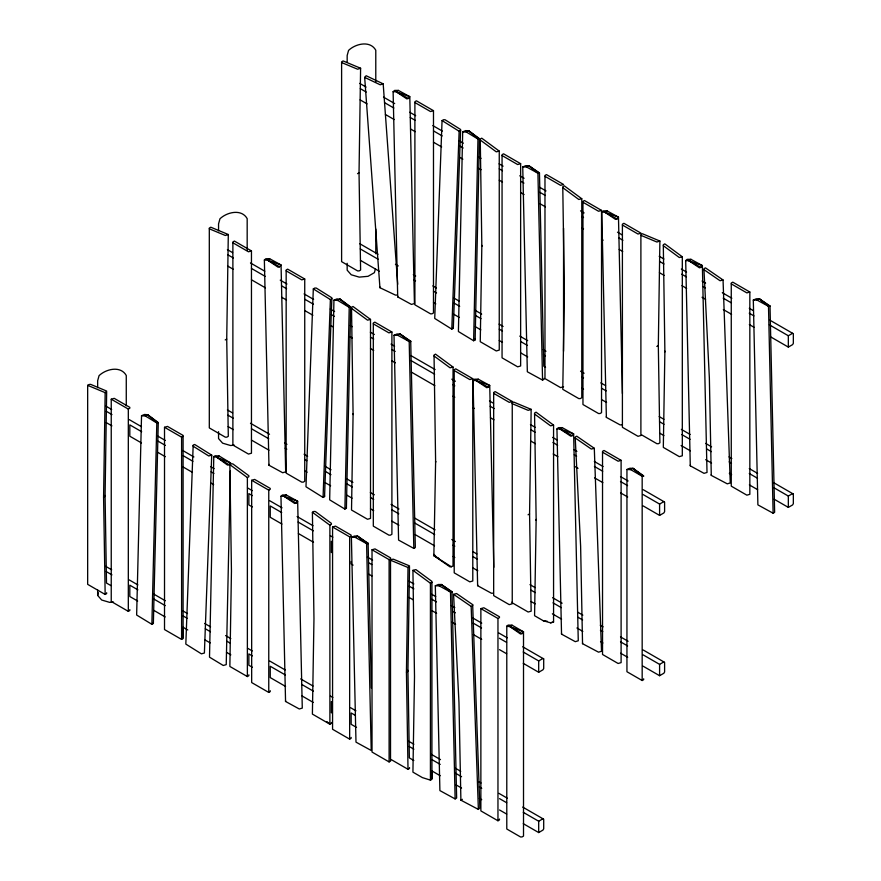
<?xml version="1.0" encoding="UTF-8"?>
<svg xmlns="http://www.w3.org/2000/svg" width="881" height="881" viewBox="0 0 881 881"><rect width="100%" height="100%" fill="white"/><g stroke="black" fill="none" stroke-linecap="round" stroke-linejoin="round"><path stroke-width="1.32" d="M153.36 623.451L158.272 422.539L147.623 414.709L144.517 414.477L141.533 415.722L136.643 615.026L151.873 624.31L153.36 623.451L153.371 622.57M183.094 637.712L183.094 627.272L187.774 629.981M193.17 445.323L193.159 446.215L208.753 455.973L211.726 455.147L194.657 444.465L193.17 445.323L185.825 644.088L201.408 653.845L204.392 653.019L211.726 455.147M251.459 268.452L251.459 453.208L248.475 454.067L232.881 445.059L232.881 241.923L234.368 241.053L251.459 250.92L251.459 268.452L265.137 276.348M268.958 465.223L264.366 260.027L265.875 258.728L269.63 258.717L281.061 264.972L285.686 471.853L282.702 472.745L268.958 465.223L268.958 464.386M285.554 701.463L280.962 496.267L282.471 494.979L286.226 494.968L297.657 501.212L302.282 708.104L299.298 708.985L285.554 701.463L285.554 700.626M304.738 470.85L304.738 481.279L303.251 482.138L301.754 482.138L286.16 473.141L286.16 269.993L287.647 269.134L304.738 279.002L304.738 470.85L307.084 472.205M324.549 496.587L331.884 297.822L316.301 288.076L314.814 288.032L313.317 288.902L305.982 486.764L323.063 497.446L324.549 496.587L324.549 495.695M346.387 508.216L350.682 306.929L340.033 299.144L336.938 298.923L333.943 300.168L329.659 499.846L344.9 509.075L346.387 508.216L346.387 507.335M370.516 337.181L370.516 518.413L367.531 519.272L351.519 510.022L353.094 413.751L353.094 414.577L351.519 307.37L353.006 306.5L370.516 319.418L370.516 337.181L373.731 339.042M391.902 521.167L391.902 534.282L390.404 535.152L388.917 535.152L373.313 526.144L373.313 322.997L374.81 322.138L391.902 332.005L391.902 521.167L398.939 525.23M397.705 296.908L393.113 91.701L394.611 90.413L398.366 90.402L409.797 96.657L414.433 303.538L411.449 304.43L397.705 296.908L397.705 296.071M433.485 302.535L433.485 312.964L431.987 313.823L430.501 313.823L414.896 304.815L414.896 101.678L416.394 100.819L433.485 110.676L433.485 302.535L435.82 303.879M453.032 384.832L453.032 566.054L450.048 566.912L434.036 555.757L433.881 554.38L435.621 461.391L435.621 462.217L434.036 355.01L435.522 354.151L453.032 367.058L453.032 384.832L454.816 385.856M453.297 328.272L460.631 129.507L445.048 119.75L443.55 119.717L442.064 120.576L434.729 318.448L451.799 329.131L453.297 328.272L453.297 327.38M475.134 339.901L479.429 138.614L468.769 130.817L465.675 130.608L462.679 131.853L458.406 331.531L473.637 340.76L475.134 339.901L475.134 339.02M492.864 593.199L491.378 593.221L477.634 585.7L477.634 584.863M499.252 168.866L499.252 350.087L496.267 350.957L480.255 341.707L481.841 245.425L481.841 246.262L480.255 139.044L481.753 138.185L499.252 151.103L499.252 168.866L502.478 170.727M520.638 181.211L520.638 365.967L517.654 366.826L502.06 357.829L502.06 154.682L503.547 153.823L520.638 163.69L520.638 181.211L523.942 183.116M544.062 378.401L544.051 379.237L542.564 380.096L527.334 371.771L522.741 166.972L525.715 165.683L528.743 165.672L539.458 172.874L543.786 366.21L545.57 367.245M561.538 634.144L556.946 428.937L558.455 427.648L562.21 427.637L573.641 433.893L578.266 640.773L575.282 641.665L561.538 634.144L561.538 633.307M563.554 351.266L563.554 228.256M564.358 293.902L562.772 186.684L564.269 185.825L581.779 198.743L581.779 397.738L580.282 398.597L578.795 398.597L562.772 389.347L564.358 293.076M582.539 643.703L580.623 546.242L575.227 437.978L575.216 437.031L576.714 436.172L594.301 448.286L601.525 651.268L598.54 652.171L582.539 643.703L582.539 642.877M601.536 399.556L601.536 412.671L600.038 413.53L598.551 413.53L582.958 404.533L582.958 201.386L584.444 200.527L601.536 210.394L601.536 399.556L606.58 402.463M621.612 424.873L620.114 424.895L606.37 417.385L606.37 416.537M690.286 465.829L685.693 260.622L687.191 259.333L690.946 259.322L702.377 265.577L707.014 472.458L704.029 473.339L690.286 465.829L690.286 464.981M711.275 475.388L709.359 377.927L703.963 269.663L703.963 268.716L705.45 267.857L723.048 279.971L730.261 482.953L727.277 483.845L711.275 475.388L711.275 474.562M396.957 295.036L395.47 295.113L379.931 287.713L364.668 77.385L366.155 75.744L383.18 83.849L397.727 284.266M379.931 287.713L379.931 286.931M105.158 594.455L103.584 497.269L105.158 392.651L106.656 391.054L90.644 384.369L89.146 384.49L87.659 385.349L87.659 584.345L105.158 594.455L106.656 593.596L106.656 592.737M106.656 391.792L105.07 496.333L103.584 497.269M226.725 339.119L228.3 234.511L210.79 227.21L209.304 228.069L209.304 427.924L225.316 437.163L226.813 437.163L228.3 436.304L226.725 339.119L225.228 339.923M359.03 172.863L360.604 68.244L343.105 60.943L341.608 61.802L341.608 261.657L357.62 270.908L359.118 270.908L360.604 270.049L359.03 172.863L357.532 173.667M408.013 769.3L406.438 672.126L408.013 567.507L409.511 565.899L393.488 559.226L392.001 559.347L390.514 560.206L390.514 759.202L408.013 769.3L409.511 768.441L409.511 767.582M409.511 566.648L407.925 671.19L406.438 672.126M512.158 601.91L512.158 602.769L528.171 612.02L531.155 611.161L529.569 513.975L531.155 409.357L513.645 402.055L512.158 402.914L512.158 403.663L528.171 410.337L531.155 409.357M658.316 345.66L659.891 241.042L642.392 233.74L640.894 234.599L640.894 434.454L656.918 443.705L658.404 443.705L659.891 442.835L658.316 345.66L656.819 346.453M355.164 537.344L366.595 543.599L368.115 543.258L357.4 536.055L354.371 536.066L351.398 537.355L355.99 742.143L371.22 750.48L366.595 543.599L357.4 536.055L355.164 537.344L351.398 537.355M394.005 335.298L397.76 335.287L409.191 341.531L410.711 341.189L399.996 333.987L396.979 333.998L394.005 335.298L398.586 540.086L413.828 548.423L415.314 547.553L415.314 546.716L410.711 341.189M435.313 585.799L439.068 585.788L450.499 592.043L452.019 591.702L441.304 584.499L438.286 584.51L435.313 585.799L439.894 790.587L455.125 798.924L456.622 798.065L456.622 797.228L452.019 591.702M522.741 166.972L526.497 166.961L537.928 173.216L539.458 172.874M753.31 300.091L757.065 300.08L768.496 306.335L770.016 305.982L759.301 298.791L756.283 298.791L753.31 300.091L757.891 504.879L773.122 513.216L774.619 512.357L774.619 511.52L770.016 305.982M213.786 456.589L216.891 457.283L227.54 465.08L229.049 464.716L230.558 462.921L219.127 455.995L215.283 455.73L213.786 456.589L209.502 657.16L223.256 665.485L226.23 664.637L230.381 470.872M344.9 509.075L349.217 307.348L340.033 299.144L337.786 300.432L333.943 300.168M473.637 340.76L477.965 139.033L468.769 130.817L466.534 132.117L462.679 131.853M477.634 585.7L473.042 380.493L474.54 379.204L478.295 379.193L489.726 385.449L493.8 567.309M606.37 417.385L601.778 212.178L603.287 210.889L607.042 210.878L618.473 217.133L622.415 393.51M151.873 624.31L156.818 422.968L147.623 414.709L145.387 415.997L141.533 415.722M323.063 497.446L330.397 299.584L331.884 298.725M451.799 329.131L459.133 131.258L460.631 130.399M113.484 602.031L109.696 602.384L101.711 600.027L97.648 595.424L98.353 592.869M375.438 268.826L374.381 272.658L368.049 276.315L359.206 277.119L351.233 274.773L347.169 270.17L347.169 263.287M398.366 90.402L396.131 91.69L406.846 98.892L408.332 98.485L409.797 96.657L396.131 91.69L393.113 91.701M269.63 258.717L267.395 260.016L278.11 267.207L279.585 266.8L281.061 264.972L267.395 260.016L264.366 260.027M286.226 494.968L283.99 496.256L294.706 503.458L296.181 503.04L297.657 501.212L283.99 496.256L280.962 496.267M607.042 210.878L604.807 212.167L615.522 219.369L616.997 218.962L618.473 217.133L604.807 212.167L601.778 212.178M478.295 379.193L476.059 380.493L486.775 387.684L488.261 387.277L489.726 385.449L476.059 380.493L473.042 380.493M690.946 259.322L688.711 260.611L699.426 267.813L700.913 267.406L702.377 265.577L688.711 260.611L685.693 260.622M562.21 427.637L559.964 428.937L570.69 436.128L572.165 435.721L573.641 433.893L559.964 428.937L556.946 428.937M512.081 625.213L509.835 626.501L520.528 634.012L522.015 633.626L523.512 631.809L512.081 625.213L508.271 625.081L506.784 625.939L506.784 829.01L520.528 836.95L522.015 836.95L523.512 836.091L523.512 631.809L509.835 626.501L506.784 626.391M360.604 68.244L357.62 69.225L341.608 62.551M383.18 83.849L380.207 84.785L364.668 77.385M433.485 110.676L430.501 111.546L414.896 102.537M228.3 234.511L225.316 235.48L209.304 228.807M251.459 250.92L248.475 251.79L232.881 242.782M499.252 151.103L496.267 151.84L480.255 140.024M304.738 279.002L301.754 279.861L286.16 270.852M111.237 399.203L114.222 398.344L129.815 407.352L129.815 408.211L128.318 409.07L111.237 399.203L111.237 601.492L128.318 611.359L129.815 610.489L129.815 609.63M520.638 163.69L517.654 164.549L502.06 155.541M526.497 166.961L528.743 165.672L539.447 173.326M164.516 427.285L167.5 426.415L183.094 435.423L183.094 638.571L181.596 639.43L164.516 629.563L164.516 427.285L181.596 437.152L183.094 436.282M370.516 319.418L367.531 320.155L351.519 308.35M581.779 198.743L578.795 199.48L562.783 187.675M601.536 210.394L598.551 211.253L582.958 202.245M391.902 332.005L388.917 332.864L373.313 323.856M397.76 335.287L399.996 333.987L410.711 341.641M229.049 464.716L216.891 457.283L219.127 455.995M247.374 676.564L229.864 666.454L231.45 571.097L229.864 464.65L231.362 463.791L232.848 463.913L248.86 475.729L248.86 476.709L247.374 477.568L247.374 676.564L248.86 675.694L248.86 674.835M659.891 241.042L656.907 242.022L640.894 235.337M251.669 480.288L254.653 479.429L270.247 488.426L270.247 489.296L268.76 490.155L251.669 480.288L251.669 682.566L268.76 692.433L270.247 691.574L270.247 690.715M453.032 367.058L450.048 367.806L434.036 355.99M682.312 256.789L679.328 257.527L663.316 245.711L663.305 244.731L664.803 243.872L682.312 256.789L682.312 455.774L679.328 456.644L663.316 447.394L664.891 351.112L664.891 351.948L663.316 245.711M472.789 378.709L455.708 368.842L454.211 369.701L454.211 572.848L469.815 581.856L472.789 580.986L472.789 378.709L469.815 379.568L454.211 370.56M326.994 721.627L329.89 724.204L312.392 714.095L313.966 618.737L312.392 512.29L313.878 511.432L315.376 511.553L331.388 523.369L331.388 524.349L329.89 525.208L329.89 724.204L331.388 723.345L331.388 722.475M512.246 401.494L495.166 391.627L493.668 392.486L493.668 595.622L509.262 604.63L512.246 603.771L512.246 401.494L509.262 402.353L493.668 393.344M723.048 279.971L720.063 280.742L703.963 269.663M563.554 386.748L560.569 387.607L544.976 378.61L544.976 175.462L546.462 174.603L563.554 184.47L560.569 185.329L544.976 176.321M332.566 526.992L335.551 526.133L351.145 535.13L351.145 536L349.658 536.859L332.566 526.992L332.566 729.27L349.658 739.137L351.145 738.278L351.145 737.419M749.841 292.018L732.761 282.151L731.263 283.021L731.263 486.158L746.857 495.166L749.841 494.307L749.841 292.018L746.857 292.888L731.263 283.88M757.065 300.08L759.301 298.791L770.005 306.434M553.565 425.105L550.581 425.842L534.569 414.037L534.569 413.046L536.055 412.187L553.565 425.105L553.565 621.975L550.581 622.834L543.291 620.753L534.569 615.709L536.155 519.427L536.155 520.264L534.569 414.037M372.024 549.766L375.009 548.907L390.602 557.915L390.602 558.774L389.105 559.633L372.024 549.766L372.024 752.055L389.105 761.922L390.602 761.063L390.602 760.193M769.366 324.814L788.33 335.76L792.592 333.293M594.301 448.286L591.316 449.057L575.227 437.978M770.6 336.85L788.33 347.092L792.592 344.625L793.341 343.337L793.341 333.723L769.52 319.968M640.994 435.456L638.009 436.315L622.404 427.307L622.404 224.17L623.902 223.3L640.994 233.168L638.009 234.027L622.404 225.029M412.925 570.337L415.909 569.6L431.921 581.405L431.921 779.267L430.424 780.125L422.395 777.604L412.925 772.141L414.499 676.784L412.925 570.337L430.424 583.255L430.424 780.125L431.921 778.408L431.921 770.93L440.225 775.732M621.105 460.345L604.014 450.477L602.527 451.336L602.527 654.473L618.121 663.481L621.105 662.622L621.105 460.345L618.121 461.204L602.527 452.195M626.942 469.507L629.915 468.24L632.976 468.351L643.67 475.861L642.172 476.247L630.741 469.639L626.942 469.507L626.942 671.729L642.172 680.517L643.67 679.658L643.67 678.799M430.424 583.255L431.921 582.385M630.741 469.639L632.976 468.351L643.67 476.335M439.068 585.788L441.304 584.499L452.008 592.142M453.572 594.323L456.556 593.541L472.656 604.63L479.87 807.734L478.383 809.419L460.895 800.168L458.979 702.796L453.572 594.323L471.17 606.436L478.383 809.419M471.17 606.436L472.656 605.577L472.656 604.63M642.998 494.494L659.594 504.075L663.856 501.608M480.872 608.628L483.856 607.758L499.461 616.766L499.461 617.625L497.963 618.484L480.872 608.628L480.872 810.905L497.963 820.773L499.461 819.914L499.461 819.044M643.042 505.848L659.594 515.407L663.856 512.94L664.604 511.652L664.604 502.038L643.163 489.66M774.124 487.854L788.33 496.058L792.592 493.602L793.341 494.032L793.341 503.635L792.592 504.934L788.33 507.39L774.157 499.208M523.215 651.995L538.687 660.937L542.949 658.47L543.698 658.9L543.698 668.514L542.949 669.802L538.687 672.269L523.259 663.349M643.02 654.803L659.594 664.373L663.856 661.917M643.064 666.168L659.594 675.705L663.856 673.249L664.604 671.961L664.604 662.347L643.163 649.969M460.895 800.168L462.382 799.309M523.27 812.337L538.687 821.235L542.949 818.768M523.27 823.669L538.687 832.567L542.949 830.1L543.698 828.812L543.698 819.209L522.697 807.084M528.082 514.779L529.569 513.975M550.581 622.834L553.565 621.975M234.39 445.169L230.602 445.522L222.618 443.176L218.554 438.573L218.554 431.69M543.291 620.753L547.145 621.204M451.546 566.912L434.036 555.757L435.522 555.944L433.881 554.38M216.891 457.283L230.558 462.921M87.659 385.349L105.158 392.651M390.514 560.206L408.013 567.507M434.036 555.757L438.782 558.334M396.131 91.69L408.332 98.485M604.807 212.167L616.997 218.962M688.711 260.611L700.913 267.406M267.395 260.016L279.585 266.8M476.059 380.493L488.261 387.277M559.964 428.937L572.165 435.721M283.99 496.256L296.181 503.04M359.701 83.376L366.1 87.065M383.521 97.13L394.688 103.573M409.731 112.261L415.689 115.697M432.813 125.587L442.35 131.093M459.023 140.718L463.34 143.207M499.087 163.844L503.106 166.168M519.779 175.793L524.107 178.281M539.59 187.224L545.989 190.924M580.546 210.867L584.114 212.938M617.471 232.188L622.239 234.941M659.164 256.261L663.933 259.014M681.354 269.068L686.574 272.086M702.058 281.028L705.626 283.087M722.31 292.712L731.836 298.219M749.268 308.273L753.288 310.597M360.296 88.64L366.21 92.053M384.545 102.648L393.862 108.022M410.271 117.492L415.369 120.444M433.485 130.895L442.218 135.938M460.014 146.213L463.164 148.03M479.033 157.192L481.048 158.36M539.888 192.333L545.372 195.494M581.779 216.506L583.552 217.541M618.936 237.969L622.911 240.26M659.594 261.437L664.01 263.992M681.685 274.189L686.42 276.92M703.005 286.501L705.373 287.867M723.158 298.13L731.45 302.921M749.224 313.184L753.971 315.916M360.131 99.872L367.091 103.892M385.404 114.475L394.181 119.541M410.524 128.967L415.215 131.687M433.485 142.226L441.656 146.94M459.596 157.303L462.855 159.186M478.79 168.381L481.081 169.703M499.252 180.198L502.478 182.059M520.638 192.543L524.096 194.536M540.152 203.808L545.416 206.848M581.779 227.838L583.552 228.873M601.536 239.247L603.144 240.183M619.2 249.444L622.724 251.481M659.417 272.67L664.109 275.379M681.916 285.653L686.673 288.406M702.047 297.271L705.593 299.32M723.323 309.561L731.593 314.33M749.324 324.571L754.048 327.303M359.701 243.674L378.015 254.246M395.437 264.311L398.267 265.941M413.31 274.63L415.689 276.006M432.813 285.885L436.392 287.955M453.814 298.009L459.023 301.016M475.255 310.387L481.665 314.088M499.087 324.142L503.106 326.466M519.779 336.101L527.675 340.65M543.159 349.592L545.989 351.233M580.546 371.176L584.114 373.236M600.798 382.861L605.555 385.614M659.164 416.57L663.933 419.323M681.354 429.377L690.142 434.454M705.626 443.385L711.584 446.832M729.005 456.887L731.836 458.516M749.268 468.582L757.605 473.394M773.54 482.59L793.341 494.032M360.263 248.927L378.401 259.399M413.905 279.894L415.557 280.852M433.485 291.204L436.536 292.966M454.189 303.152L459.684 306.324M475.63 315.53L481.015 318.647M499.252 329.175L502.478 331.036M520.638 341.52L527.488 345.473M543.522 354.735L545.482 355.858M581.779 376.815L583.552 377.839M601.536 388.224L606.172 390.9M659.55 421.724L664.032 424.301M681.751 434.531L690.054 439.322M706.628 448.892L711.363 451.634M729.127 461.886L731.494 463.252M749.257 473.504L757.55 478.284M360.45 260.369L379.226 271.205M453.781 314.253L459.397 317.49M475.399 326.73L480.817 329.857M499.252 340.507L502.478 342.368M520.638 352.852L527.686 356.915M581.779 388.147L583.552 389.171M659.737 433.155L663.922 435.566M681.112 445.5L690.341 450.819M705.67 459.673L711.573 463.076M729.281 473.306L731.648 474.672M749.357 484.891L757.627 489.671M227.386 249.631L232.595 252.638M250.468 262.956L264.763 271.205M280.246 280.147L286.953 284.012M304.077 293.902L313.603 299.408M330.287 309.033L334.604 311.533M370.339 332.159L374.359 334.483M391.043 344.108L394.611 346.178M410.854 355.55L435.126 369.557M451.799 379.182L455.378 381.253M489.473 400.943L493.492 403.256M530.428 424.576L535.196 427.329M552.618 437.394L557.387 440.148M574.06 449.773L576.89 451.402M594.312 461.468L603.1 466.534M620.521 476.599L628.12 480.982M227.992 254.906L233.311 257.968M281.524 285.807L286.633 288.759M304.738 299.21L313.471 304.253M331.267 314.528L334.428 316.356M350.286 325.507L352.312 326.675M391.902 349.537L395.195 351.442M411.152 360.648L434.663 374.216M490.199 406.284L494.164 408.575M530.847 429.752L535.263 432.307M552.938 442.504L557.673 445.246M574.269 454.816L576.637 456.182M594.411 466.445L602.703 471.236M620.488 481.5L627.591 485.607M227.827 266.139L233.278 269.289M251.459 279.784L265.379 287.823M281.777 297.293L286.479 300.003M304.738 310.541L312.909 315.266M330.86 325.618L333.029 326.873M350.043 336.707L352.345 338.029M370.516 348.513L373.731 350.374M391.902 360.869L395.349 362.862M411.405 372.123L434.84 385.658M453.032 396.164L454.816 397.188M472.8 407.573L474.407 408.498M490.453 417.759L493.988 419.808M530.681 440.985L535.373 443.694M553.18 453.979L557.926 456.721M574.489 466.28L578.035 468.329M594.576 477.876L602.857 482.656M620.587 492.886L627.679 496.983M227.386 409.929L232.595 412.936M250.468 423.254L269.531 434.256M284.563 442.945L286.953 444.321M304.077 454.211L307.645 456.27M325.078 466.324L331.025 469.771M346.519 478.713L352.918 482.403M370.339 492.468L374.359 494.781M391.043 504.417L398.939 508.976M414.422 517.918L435.126 529.866M451.799 539.491L455.378 541.551M472.8 551.616L476.819 553.94M529.977 584.632L535.196 587.638M552.618 597.692L562.144 603.199M577.639 612.141L582.848 615.147M600.269 625.202L603.1 626.843M620.521 636.897L628.12 641.28M227.959 415.182L233.3 418.277M251.459 428.761L268.76 438.749M285.158 448.209L286.821 449.167M304.738 459.519L306.775 460.697M325.452 471.467L330.948 474.65M346.894 483.856L352.279 486.962M370.516 497.49L373.731 499.351M391.902 509.835L398.752 513.788M414.786 523.05L434.696 534.547M453.032 545.13L454.816 546.165M472.8 556.539L477.425 559.215M530.814 590.039L535.285 592.616M553.004 602.846L561.307 607.648M577.892 617.218L582.627 619.949M600.39 630.201L602.758 631.567M620.521 641.82L627.624 645.927M228.146 426.624L233.333 429.62M251.459 440.093L269.002 450.213M325.034 482.568L330.65 485.805M346.651 495.045L352.081 498.183M370.516 508.822L373.731 510.683M415.039 534.525L434.542 545.791M453.032 556.462L454.816 557.497M472.8 567.871L477.832 570.778M531.001 601.481L535.174 603.892M552.365 613.815L561.604 619.145M576.923 627.988L582.826 631.402M600.545 641.621L602.901 642.987M620.62 653.217L627.701 657.303M105.731 406.053L111.689 409.489M129.122 419.554L141.478 426.69M156.961 435.632L165.298 440.445M182.73 450.499L193.897 456.953M210.57 466.578L214.149 468.648M247.506 487.898L252.274 490.651M269.696 500.716L282.052 507.841M297.095 516.53L313.03 525.726M330.452 535.791L332.831 537.168M367.388 557.111L372.597 560.118M409.081 581.185L413.85 583.938M430.974 593.816L435.732 596.569M451.226 605.511L454.794 607.571M472.216 617.636L481.753 623.131M498.877 633.021L507.214 637.833M522.697 646.775L543.698 658.9M106.348 411.328L111.964 414.577M141.687 431.734L129.815 424.884L129.815 436.216L141.467 442.934M157.82 441.051L165.342 445.39M183.094 455.642L192.917 461.314M211.11 471.82L213.94 473.449M252.34 495.618L248.871 493.613L248.871 504.945L252.34 506.949M281.733 512.588L270.247 505.958L270.247 517.29L281.964 524.052M298.119 522.048L313.339 530.836M368.544 562.706L371.782 564.578M409.202 586.184L413.872 588.882M431.921 599.3L436.447 601.91M452.988 611.458L455.367 612.835M473.218 623.142L481.555 627.955M499.406 638.251L506.553 642.381M106.172 422.561L111.92 425.875M157.545 452.217L165.287 456.688M183.094 466.974L192.432 472.359M210.702 482.909L213.665 484.616M298.384 533.534L313.526 542.278M353.105 565.128L351.145 563.994L351.145 561.472M368.809 574.192L371.903 575.976M409.026 597.417L413.233 599.84M431.921 610.632L436.613 613.341M452.019 622.228L455.587 624.288M473.394 634.573L481.698 639.364M499.505 649.649L506.63 653.757M105.731 566.362L111.689 569.798M129.122 579.852L137.899 584.929M153.393 593.871L165.298 600.743M182.73 610.808L187.488 613.561M204.612 623.44L210.57 626.887M225.613 635.564L230.822 638.571M247.506 648.207L252.274 650.96M269.696 661.014L285.18 669.956M300.663 678.899L313.03 686.035M330.452 696.089L332.831 697.466M350.704 707.784L355.913 710.791M407.892 740.8L413.85 744.236M430.974 754.125L440.5 759.62M455.543 768.309L460.752 771.316M478.625 781.634L481.004 783.011M498.877 793.329L507.214 798.142M106.315 571.615L111.953 574.875M137.888 589.841L129.815 585.182L129.815 596.514L137.667 601.051M153.944 599.113L165.232 605.632M183.094 615.94L187.168 618.297M205.295 628.759L210.46 631.743M226.736 641.137L229.963 643.009M252.34 655.927L248.871 653.911L248.871 665.254L252.34 667.258M285.356 674.978L270.247 666.267L270.247 677.599L285.587 686.453M301.754 684.449L313.372 691.156M355.307 715.372L351.145 712.971L351.145 724.303L356.53 727.409M409.169 746.46L413.883 749.191M431.921 759.598L440.225 764.4M455.642 773.298L461.578 776.723M479.374 786.997L481.742 788.363M499.538 798.638L506.663 802.745M110.907 585.601L106.502 583.057L105.07 495.463M153.668 610.291L165.188 616.942M204.888 639.859L210.196 642.921M226.494 652.336L230.833 654.836M302.018 695.935L313.251 702.421M413.828 760.49L409.357 757.902L407.925 670.309M455.642 784.63L461.578 788.055M479.374 798.329L481.742 799.695M499.538 809.969L506.663 814.077M509.835 626.501L522.015 633.626M466.534 132.117L477.965 139.033L479.429 139.11L468.769 130.817M337.786 300.432L349.217 307.348L350.693 307.436L340.033 299.144M145.387 415.997L156.818 422.968L158.283 423.045L147.623 414.709M442.064 120.576L459.133 131.258M313.317 288.902L330.397 299.584M357.4 536.055L368.104 543.698M312.392 512.29L329.89 525.208M229.864 464.65L247.374 477.568M759.301 298.791L768.496 306.335L773.122 513.216M528.743 165.672L537.928 173.216L542.564 380.096M399.996 333.987L409.191 341.531L413.828 548.423M441.304 584.499L450.499 592.043L455.125 798.924M632.976 468.351L642.172 476.247L642.172 680.517M368.115 543.258L371.353 688.072M788.33 335.76L788.33 347.092M788.33 496.058L788.33 507.39M659.594 504.075L659.594 515.407M659.594 664.373L659.594 675.705M538.687 660.937L538.687 672.269M538.687 821.235L538.687 832.567M497.963 618.484L497.963 820.773M389.105 559.633L389.105 761.922M375.78 81.867L375.78 50.228C370.163 40.174 355.539 43.698 348.568 50.393L347.169 55.503L347.169 62.386M375.78 229.038L375.78 253.794M349.658 536.859L349.658 739.137M331.388 541.253L331.388 552.585M331.388 701.562L331.388 712.894M268.76 490.155L268.76 692.433M247.176 250.27L247.176 218.631C241.548 208.577 226.924 212.101 219.953 218.796L218.554 223.906L218.554 230.778M181.596 437.152L181.596 639.43M128.318 409.07L128.318 611.359M126.269 405.756L126.269 375.493C120.653 365.428 106.017 368.963 99.057 375.658L97.648 380.757L97.648 387.64M97.648 589.918L97.648 595.424"/></g></svg>
